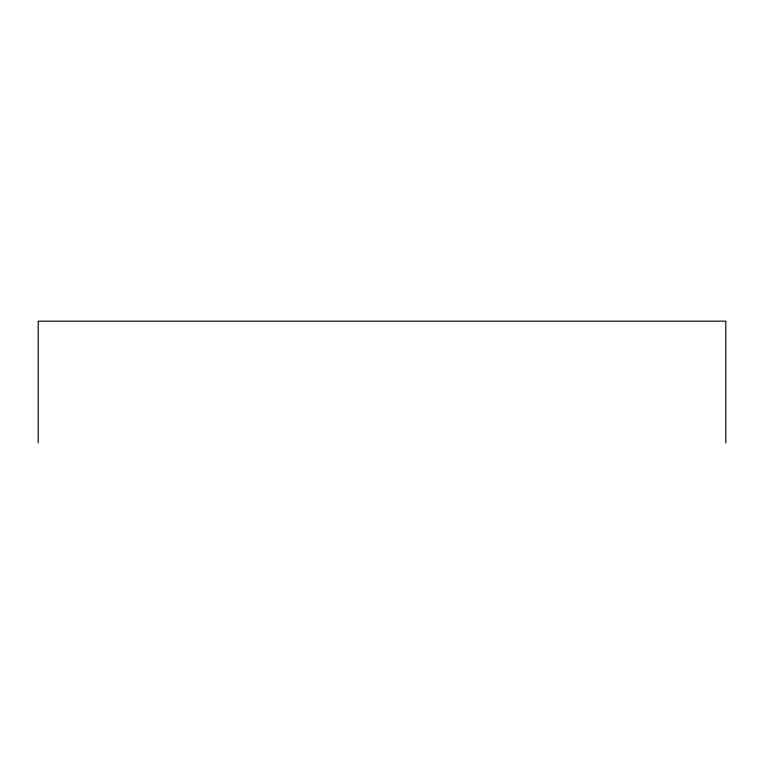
<?xml version="1.0" encoding="UTF-8"?>
<svg xmlns="http://www.w3.org/2000/svg" width="764" height="764" viewBox="0 0 764 764"><rect width="100%" height="100%" fill="white"/><g stroke="black" fill="none" stroke-linecap="round" stroke-linejoin="round"><path stroke-width="1.15" d="M725.8 442.833L725.8 321.166L38.2 321.166L38.2 442.833"/></g></svg>
